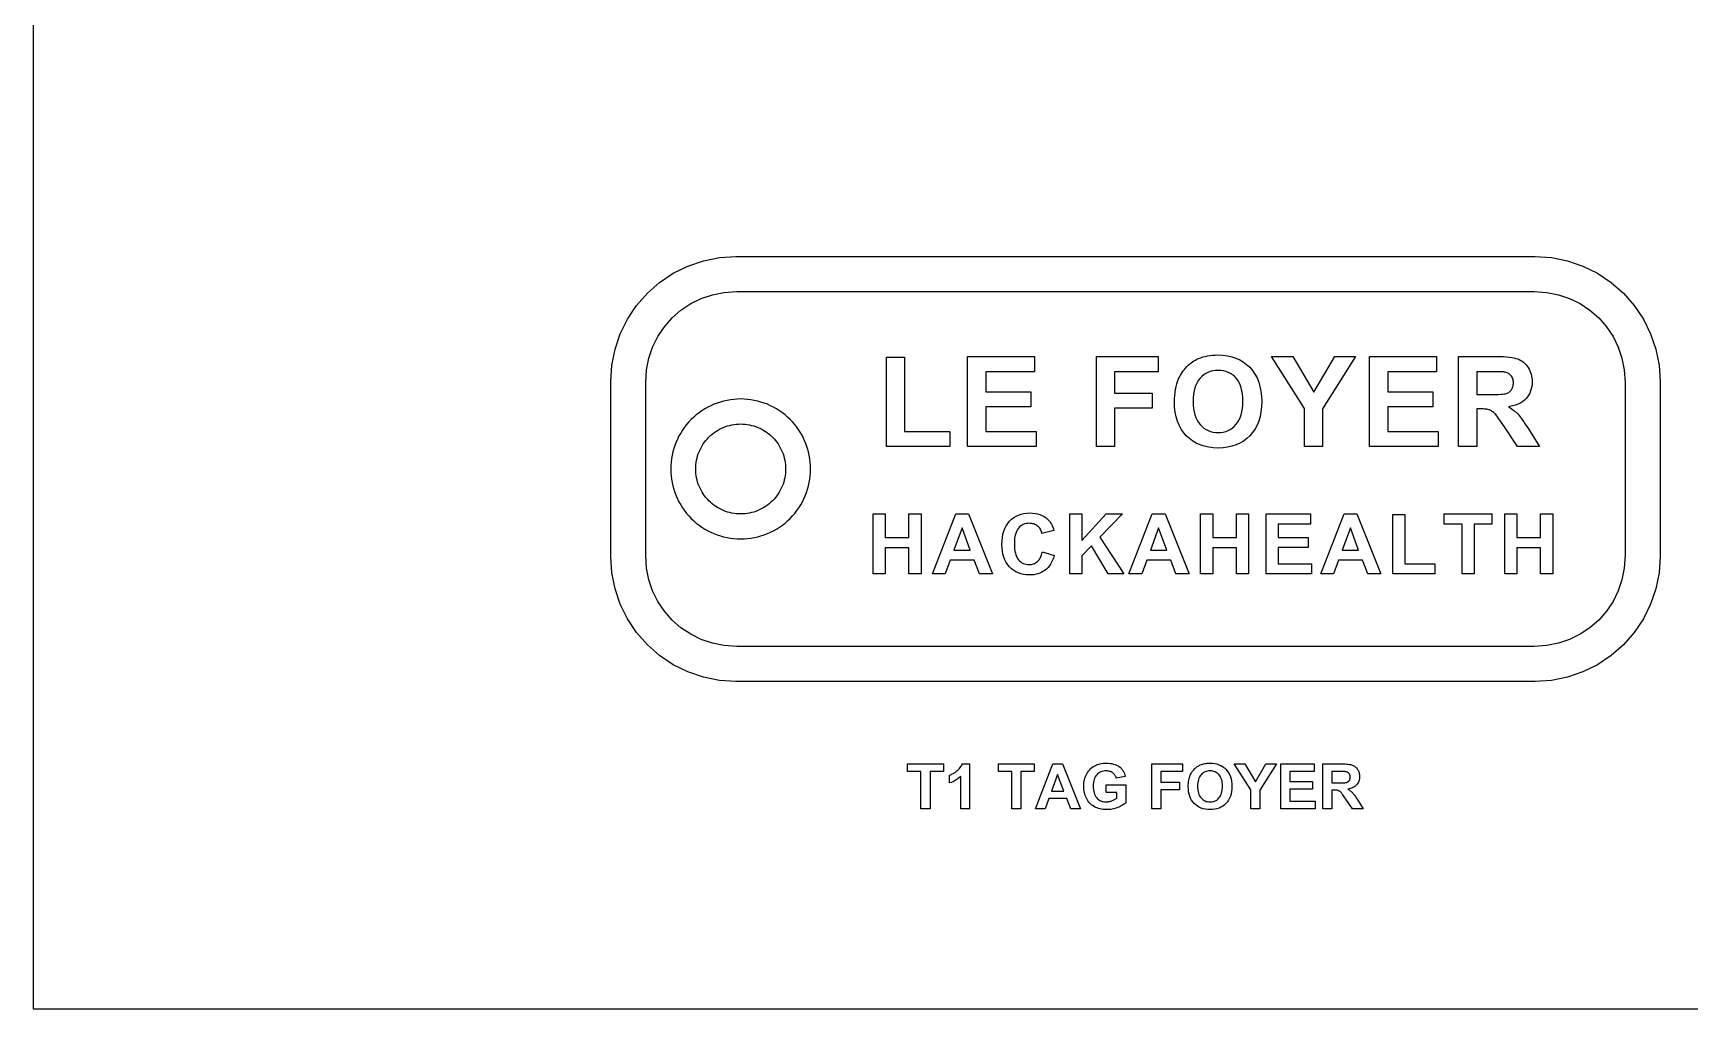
# Model space of a CAD drawing. Header units: millimetres. Extents: x 0 to 300, y 0 to 200.
# Drawn here: x 0 to 66.3, y 0 to 39 of the extents above; entities that cross this region are included whole.
import ezdxf

# ---------------------------------------------------------------- set-up
doc = ezdxf.new("R2010")
doc.units = ezdxf.units.MM
for name, color, linetype in [('CUT', 1, 'Continuous'), ('ENGRAVE', 5, 'Continuous'), ('LABELS', 250, 'Continuous'), ('SHEET', 8, 'Continuous')]:
    doc.layers.add(name, color=color, linetype=linetype)

msp = doc.modelspace()

# ---------------------------------------------------------------- linework, layer by layer
at = {"layer": 'CUT'}
for points in [[(60.119, 13.101), (28.119, 13.101), (27.466, 13.144), (26.825, 13.271), (26.205, 13.481), (25.619, 13.771), (25.075, 14.134), (24.583, 14.565), (24.152, 15.057), (23.789, 15.601), (23.499, 16.187), (23.289, 16.807), (23.162, 17.448), (23.119, 18.101), (23.119, 25.101), (23.162, 25.753), (23.289, 26.395), (23.499, 27.014), (23.789, 27.601), (24.152, 28.145), (24.583, 28.636), (25.075, 29.068), (25.619, 29.431), (26.205, 29.72), (26.825, 29.93), (27.466, 30.058), (28.119, 30.101), (60.119, 30.101), (60.771, 30.058), (61.413, 29.93), (62.032, 29.72), (62.619, 29.431), (63.163, 29.068), (63.654, 28.636), (64.086, 28.145), (64.449, 27.601), (64.738, 27.014), (64.948, 26.395), (65.076, 25.753), (65.119, 25.101), (65.119, 18.101), (65.076, 17.448), (64.948, 16.807), (64.738, 16.187), (64.449, 15.601), (64.086, 15.057), (63.654, 14.565), (63.163, 14.134), (62.619, 13.771), (62.032, 13.481), (61.413, 13.271), (60.771, 13.144)], [(30.119, 21.601), (30.117, 21.512), (30.11, 21.424), (30.099, 21.337), (30.084, 21.25), (30.065, 21.163), (30.041, 21.078), (30.014, 20.994), (29.982, 20.912), (29.946, 20.831), (29.906, 20.752), (29.863, 20.675), (29.815, 20.601), (29.765, 20.529), (29.71, 20.459), (29.653, 20.392), (29.592, 20.328), (29.528, 20.267), (29.461, 20.209), (29.391, 20.155), (29.319, 20.104), (29.244, 20.057), (29.167, 20.013), (29.088, 19.974), (29.008, 19.938), (28.925, 19.906), (28.841, 19.878), (28.756, 19.855), (28.67, 19.835), (28.583, 19.82), (28.495, 19.809), (28.407, 19.803), (28.319, 19.801), (28.23, 19.803), (28.142, 19.809), (28.055, 19.82), (27.968, 19.835), (27.881, 19.855), (27.796, 19.878), (27.712, 19.906), (27.63, 19.938), (27.549, 19.974), (27.47, 20.013), (27.393, 20.057), (27.319, 20.104), (27.247, 20.155), (27.177, 20.209), (27.11, 20.267), (27.046, 20.328), (26.985, 20.392), (26.927, 20.459), (26.873, 20.529), (26.822, 20.601), (26.775, 20.675), (26.731, 20.752), (26.692, 20.831), (26.656, 20.912), (26.624, 20.994), (26.596, 21.078), (26.573, 21.163), (26.553, 21.25), (26.538, 21.337), (26.527, 21.424), (26.521, 21.512), (26.519, 21.601), (26.521, 21.689), (26.527, 21.777), (26.538, 21.865), (26.553, 21.952), (26.573, 22.038), (26.596, 22.123), (26.624, 22.207), (26.656, 22.29), (26.692, 22.37), (26.731, 22.449), (26.775, 22.526), (26.822, 22.601), (26.873, 22.673), (26.927, 22.743), (26.985, 22.81), (27.046, 22.874), (27.11, 22.934), (27.177, 22.992), (27.247, 23.047), (27.319, 23.097), (27.393, 23.145), (27.47, 23.188), (27.549, 23.228), (27.63, 23.264), (27.712, 23.296), (27.796, 23.323), (27.881, 23.347), (27.968, 23.366), (28.055, 23.381), (28.142, 23.392), (28.23, 23.399), (28.319, 23.401), (28.407, 23.399), (28.495, 23.392), (28.583, 23.381), (28.67, 23.366), (28.756, 23.347), (28.841, 23.323), (28.925, 23.296), (29.008, 23.264), (29.088, 23.228), (29.167, 23.188), (29.244, 23.145), (29.319, 23.097), (29.391, 23.047), (29.461, 22.992), (29.528, 22.934), (29.592, 22.874), (29.653, 22.81), (29.71, 22.743), (29.765, 22.673), (29.815, 22.601), (29.863, 22.526), (29.906, 22.449), (29.946, 22.37), (29.982, 22.29), (30.014, 22.207), (30.041, 22.123), (30.065, 22.038), (30.084, 21.952), (30.099, 21.865), (30.11, 21.777), (30.117, 21.689)]]:
    msp.add_lwpolyline(points, close=True, dxfattribs=at)
at = {"layer": 'ENGRAVE'}
for points in [[(28.165, 14.501), (27.649, 14.535), (27.188, 14.626), (26.742, 14.778), (26.32, 14.986), (25.929, 15.247), (25.575, 15.557), (25.265, 15.911), (25.004, 16.302), (24.796, 16.724), (24.644, 17.17), (24.553, 17.631), (24.519, 18.147), (24.519, 25.055), (24.553, 25.57), (24.644, 26.032), (24.796, 26.477), (25.004, 26.899), (25.265, 27.29), (25.575, 27.644), (25.929, 27.954), (26.32, 28.216), (26.742, 28.424), (27.188, 28.575), (27.649, 28.667), (28.165, 28.701), (60.073, 28.701), (60.588, 28.667), (61.05, 28.575), (61.495, 28.424), (61.917, 28.216), (62.309, 27.954), (62.662, 27.644), (62.972, 27.29), (63.234, 26.899), (63.442, 26.477), (63.593, 26.032), (63.685, 25.57), (63.719, 25.055), (63.719, 18.147), (63.685, 17.631), (63.593, 17.17), (63.442, 16.724), (63.234, 16.302), (62.972, 15.911), (62.662, 15.557), (62.309, 15.247), (61.917, 14.986), (61.495, 14.778), (61.05, 14.626), (60.588, 14.535), (60.073, 14.501)], [(34.878, 23.107), (36.685, 23.107), (36.685, 22.501), (34.151, 22.501), (34.151, 26.071), (34.878, 26.071)], [(38.13, 25.492), (38.13, 24.694), (39.937, 24.694), (39.937, 24.087), (38.13, 24.087), (38.13, 23.107), (40.141, 23.107), (40.141, 22.501), (37.403, 22.501), (37.403, 26.101), (40.073, 26.101), (40.073, 25.492)], [(43.287, 25.492), (43.287, 24.64), (44.79, 24.64), (44.79, 24.031), (43.287, 24.031), (43.287, 22.501), (42.56, 22.501), (42.56, 26.101), (45.028, 26.101), (45.028, 25.492)], [(45.744, 24.897), (45.772, 25.004), (45.806, 25.106), (45.844, 25.202), (45.876, 25.27), (45.911, 25.336), (45.949, 25.4), (45.989, 25.463), (46.033, 25.524), (46.079, 25.583), (46.128, 25.64), (46.179, 25.696), (46.233, 25.748), (46.288, 25.798), (46.344, 25.844), (46.402, 25.886), (46.461, 25.925), (46.521, 25.96), (46.582, 25.992), (46.645, 26.02), (46.73, 26.053), (46.819, 26.082), (46.912, 26.107), (47.007, 26.127), (47.106, 26.142), (47.207, 26.153), (47.312, 26.16), (47.421, 26.162), (47.615, 26.154), (47.799, 26.131), (47.973, 26.093), (48.137, 26.039), (48.291, 25.969), (48.435, 25.885), (48.57, 25.784), (48.694, 25.669), (48.806, 25.539), (48.903, 25.398), (48.985, 25.244), (49.052, 25.079), (49.104, 24.901), (49.142, 24.711), (49.164, 24.51), (49.172, 24.296), (49.164, 24.084), (49.142, 23.884), (49.105, 23.695), (49.053, 23.519), (48.986, 23.354), (48.905, 23.202), (48.809, 23.061), (48.698, 22.932), (48.574, 22.816), (48.441, 22.716), (48.297, 22.632), (48.144, 22.562), (47.981, 22.509), (47.807, 22.47), (47.624, 22.447), (47.431, 22.439), (47.235, 22.447), (47.05, 22.47), (46.875, 22.508), (46.71, 22.562), (46.555, 22.631), (46.411, 22.715), (46.277, 22.814), (46.154, 22.929), (46.043, 23.058), (45.946, 23.197), (45.865, 23.349), (45.798, 23.512), (45.746, 23.686), (45.709, 23.872), (45.687, 24.07), (45.68, 24.279), (45.682, 24.413), (45.69, 24.543), (45.703, 24.666), (45.721, 24.785)], [(51.265, 24.676), (52.095, 26.101), (52.932, 26.101), (51.609, 24.011), (51.609, 22.501), (50.884, 22.501), (50.884, 24.016), (49.566, 26.101), (50.418, 26.101)], [(54.22, 25.492), (54.22, 24.694), (56.028, 24.694), (56.028, 24.087), (54.22, 24.087), (54.22, 23.107), (56.231, 23.107), (56.231, 22.501), (53.493, 22.501), (53.493, 26.101), (56.163, 26.101), (56.163, 25.492)], [(58.968, 26.087), (59.078, 26.077), (59.178, 26.063), (59.268, 26.046), (59.348, 26.027), (59.419, 26.004), (59.482, 25.977), (59.543, 25.946), (59.6, 25.91), (59.654, 25.869), (59.705, 25.824), (59.752, 25.773), (59.796, 25.718), (59.837, 25.659), (59.874, 25.596), (59.906, 25.53), (59.933, 25.463), (59.955, 25.393), (59.972, 25.321), (59.985, 25.247), (59.992, 25.17), (59.995, 25.092), (59.991, 24.992), (59.98, 24.898), (59.961, 24.807), (59.935, 24.722), (59.901, 24.64), (59.861, 24.563), (59.812, 24.491), (59.756, 24.422), (59.693, 24.359), (59.622, 24.303), (59.545, 24.252), (59.459, 24.207), (59.366, 24.169), (59.266, 24.136), (59.159, 24.11), (59.044, 24.09), (59.102, 24.055), (59.157, 24.019), (59.209, 23.983), (59.259, 23.945), (59.307, 23.907), (59.352, 23.868), (59.394, 23.828), (59.433, 23.788), (59.473, 23.742), (59.517, 23.689), (59.564, 23.628), (59.614, 23.559), (59.667, 23.482), (59.724, 23.397), (59.784, 23.304), (59.847, 23.203), (60.287, 22.501), (59.417, 22.501), (58.892, 23.284), (58.825, 23.384), (58.763, 23.475), (58.707, 23.555), (58.656, 23.626), (58.611, 23.688), (58.571, 23.739), (58.537, 23.781), (58.509, 23.813), (58.483, 23.84), (58.457, 23.864), (58.43, 23.886), (58.403, 23.905), (58.375, 23.923), (58.347, 23.939), (58.319, 23.952), (58.29, 23.963), (58.259, 23.973), (58.224, 23.981), (58.185, 23.988), (58.141, 23.994), (58.093, 23.998), (58.041, 24.001), (57.985, 24.003), (57.924, 24.004), (57.777, 24.004), (57.777, 22.501), (57.05, 22.501), (57.05, 26.101), (58.58, 26.101), (58.719, 26.099), (58.849, 26.095)], [(46.539, 23.655), (46.587, 23.552), (46.645, 23.46), (46.711, 23.376), (46.784, 23.302), (46.862, 23.238), (46.944, 23.184), (47.031, 23.14), (47.124, 23.105), (47.22, 23.08), (47.322, 23.066), (47.428, 23.061), (47.534, 23.066), (47.636, 23.08), (47.732, 23.105), (47.824, 23.139), (47.91, 23.183), (47.992, 23.237), (48.069, 23.3), (48.141, 23.374), (48.207, 23.457), (48.263, 23.55), (48.311, 23.653), (48.35, 23.765), (48.381, 23.887), (48.403, 24.02), (48.416, 24.161), (48.42, 24.313), (48.416, 24.463), (48.403, 24.603), (48.382, 24.733), (48.352, 24.853), (48.314, 24.964), (48.268, 25.064), (48.212, 25.155), (48.149, 25.236), (48.078, 25.308), (48.002, 25.37), (47.92, 25.422), (47.833, 25.465), (47.74, 25.498), (47.642, 25.522), (47.538, 25.536), (47.428, 25.541), (47.318, 25.536), (47.214, 25.522), (47.116, 25.498), (47.022, 25.464), (46.934, 25.421), (46.852, 25.368), (46.775, 25.305), (46.704, 25.233), (46.639, 25.151), (46.583, 25.059), (46.536, 24.958), (46.497, 24.846), (46.467, 24.725), (46.446, 24.594), (46.433, 24.454), (46.429, 24.303), (46.433, 24.155), (46.446, 24.016), (46.468, 23.886), (46.499, 23.766)], [(58.74, 24.589), (58.815, 24.596), (58.878, 24.603), (58.929, 24.612), (58.968, 24.622), (59, 24.635), (59.03, 24.649), (59.058, 24.665), (59.084, 24.683), (59.109, 24.703), (59.132, 24.725), (59.153, 24.749), (59.172, 24.775), (59.189, 24.803), (59.204, 24.832), (59.217, 24.863), (59.227, 24.896), (59.235, 24.931), (59.241, 24.967), (59.244, 25.005), (59.246, 25.045), (59.244, 25.089), (59.239, 25.131), (59.232, 25.171), (59.221, 25.209), (59.208, 25.245), (59.191, 25.278), (59.171, 25.309), (59.149, 25.338), (59.123, 25.365), (59.095, 25.389), (59.065, 25.411), (59.032, 25.429), (58.996, 25.446), (58.958, 25.46), (58.918, 25.471), (58.875, 25.48), (58.847, 25.482), (58.808, 25.485), (58.759, 25.487), (58.698, 25.489), (58.626, 25.49), (58.543, 25.491), (58.449, 25.492), (58.344, 25.492), (57.777, 25.492), (57.777, 24.578), (58.315, 24.578), (58.439, 24.579), (58.552, 24.581), (58.652, 24.584)], [(31.115, 21.738), (31.105, 21.875), (31.088, 22.012), (31.065, 22.147), (31.035, 22.281), (30.998, 22.414), (30.955, 22.544), (30.906, 22.672), (30.85, 22.798), (30.788, 22.921), (30.72, 23.04), (30.647, 23.156), (30.568, 23.269), (30.483, 23.377), (30.393, 23.481), (30.299, 23.581), (30.199, 23.675), (30.095, 23.765), (29.987, 23.85), (29.874, 23.929), (29.758, 24.002), (29.639, 24.07), (29.516, 24.132), (29.39, 24.188), (29.262, 24.237), (29.132, 24.28), (28.999, 24.317), (28.865, 24.347), (28.73, 24.37), (28.593, 24.387), (28.456, 24.397), (28.319, 24.401), (28.181, 24.397), (28.044, 24.387), (27.908, 24.37), (27.773, 24.347), (27.638, 24.317), (27.506, 24.28), (27.376, 24.237), (27.247, 24.188), (27.122, 24.132), (26.999, 24.07), (26.879, 24.002), (26.763, 23.929), (26.651, 23.85), (26.543, 23.765), (26.438, 23.675), (26.339, 23.581), (26.244, 23.481), (26.154, 23.377), (26.07, 23.269), (25.991, 23.156), (25.917, 23.04), (25.849, 22.921), (25.788, 22.798), (25.732, 22.672), (25.682, 22.544), (25.639, 22.414), (25.603, 22.281), (25.573, 22.147), (25.549, 22.012), (25.532, 21.875), (25.522, 21.738), (25.519, 21.601), (25.522, 21.463), (25.532, 21.326), (25.549, 21.19), (25.573, 21.055), (25.603, 20.92), (25.639, 20.788), (25.682, 20.657), (25.732, 20.529), (25.788, 20.404), (25.849, 20.281), (25.917, 20.161), (25.991, 20.045), (26.07, 19.933), (26.154, 19.824), (26.244, 19.72), (26.339, 19.621), (26.438, 19.526), (26.543, 19.436), (26.651, 19.352), (26.763, 19.273), (26.879, 19.199), (26.999, 19.131), (27.122, 19.07), (27.247, 19.014), (27.376, 18.964), (27.506, 18.921), (27.638, 18.885), (27.773, 18.855), (27.908, 18.831), (28.044, 18.814), (28.181, 18.804), (28.319, 18.801), (28.456, 18.804), (28.593, 18.814), (28.73, 18.831), (28.865, 18.855), (28.999, 18.885), (29.132, 18.921), (29.262, 18.964), (29.39, 19.014), (29.516, 19.07), (29.639, 19.131), (29.758, 19.199), (29.874, 19.273), (29.987, 19.352), (30.095, 19.436), (30.199, 19.526), (30.299, 19.621), (30.393, 19.72), (30.483, 19.824), (30.568, 19.933), (30.647, 20.045), (30.72, 20.161), (30.788, 20.281), (30.85, 20.404), (30.906, 20.529), (30.955, 20.657), (30.998, 20.788), (31.035, 20.92), (31.065, 21.055), (31.088, 21.19), (31.105, 21.326), (31.115, 21.463), (31.119, 21.601)], [(35.053, 18.856), (35.053, 19.801), (35.537, 19.801), (35.537, 17.401), (35.053, 17.401), (35.053, 18.45), (34.103, 18.45), (34.103, 17.401), (33.619, 17.401), (33.619, 19.801), (34.103, 19.801), (34.103, 18.856)], [(35.995, 17.401), (36.929, 19.801), (37.442, 19.801), (38.403, 17.401), (37.876, 17.401), (37.666, 17.946), (36.707, 17.946), (36.509, 17.401)], [(36.856, 18.35), (37.51, 18.35), (37.18, 19.241)], [(40.764, 17.868), (40.721, 17.792), (40.674, 17.722), (40.623, 17.659), (40.566, 17.601), (40.506, 17.551), (40.441, 17.506), (40.372, 17.467), (40.298, 17.434), (40.221, 17.408), (40.139, 17.387), (40.053, 17.372), (39.963, 17.363), (39.868, 17.36), (39.751, 17.365), (39.64, 17.38), (39.534, 17.406), (39.433, 17.442), (39.337, 17.487), (39.247, 17.544), (39.162, 17.61), (39.082, 17.686), (39.01, 17.772), (38.948, 17.865), (38.895, 17.965), (38.852, 18.073), (38.818, 18.188), (38.794, 18.311), (38.779, 18.442), (38.775, 18.58), (38.779, 18.725), (38.794, 18.862), (38.818, 18.991), (38.852, 19.112), (38.895, 19.224), (38.949, 19.328), (39.011, 19.423), (39.084, 19.51), (39.164, 19.588), (39.251, 19.655), (39.343, 19.712), (39.442, 19.759), (39.547, 19.795), (39.658, 19.821), (39.775, 19.837), (39.898, 19.842), (40.005, 19.838), (40.108, 19.825), (40.205, 19.805), (40.297, 19.777), (40.384, 19.74), (40.465, 19.695), (40.542, 19.642), (40.613, 19.581), (40.653, 19.541), (40.69, 19.496), (40.724, 19.447), (40.756, 19.394), (40.786, 19.337), (40.813, 19.275), (40.837, 19.209), (40.859, 19.139), (40.379, 19.025), (40.367, 19.07), (40.352, 19.113), (40.334, 19.154), (40.313, 19.192), (40.29, 19.227), (40.263, 19.261), (40.234, 19.291), (40.201, 19.319), (40.167, 19.345), (40.13, 19.367), (40.092, 19.385), (40.052, 19.401), (40.01, 19.412), (39.966, 19.421), (39.92, 19.426), (39.873, 19.428), (39.808, 19.425), (39.746, 19.416), (39.687, 19.401), (39.631, 19.38), (39.579, 19.353), (39.529, 19.32), (39.483, 19.281), (39.44, 19.236), (39.401, 19.184), (39.367, 19.125), (39.339, 19.059), (39.315, 18.985), (39.297, 18.904), (39.284, 18.815), (39.277, 18.719), (39.274, 18.616), (39.276, 18.506), (39.284, 18.404), (39.297, 18.311), (39.315, 18.226), (39.338, 18.149), (39.366, 18.08), (39.399, 18.02), (39.438, 17.967), (39.48, 17.922), (39.526, 17.883), (39.574, 17.85), (39.626, 17.822), (39.681, 17.801), (39.738, 17.786), (39.799, 17.777), (39.863, 17.774), (39.911, 17.776), (39.956, 17.782), (40.001, 17.791), (40.043, 17.805), (40.084, 17.822), (40.123, 17.843), (40.16, 17.868), (40.196, 17.897), (40.229, 17.93), (40.26, 17.967), (40.289, 18.009), (40.315, 18.055), (40.339, 18.105), (40.36, 18.16), (40.379, 18.219), (40.395, 18.283), (40.865, 18.134), (40.836, 18.039), (40.802, 17.95)], [(43.603, 19.801), (42.699, 18.866), (43.652, 17.401), (43.025, 17.401), (42.365, 18.527), (41.972, 18.126), (41.972, 17.401), (41.488, 17.401), (41.488, 19.801), (41.972, 19.801), (41.972, 18.735), (42.951, 19.801)], [(44.793, 19.801), (45.306, 19.801), (46.267, 17.401), (45.739, 17.401), (45.53, 17.946), (44.571, 17.946), (44.372, 17.401), (43.858, 17.401)], [(45.374, 18.35), (45.044, 19.241), (44.719, 18.35)], [(48.159, 18.856), (48.159, 19.801), (48.644, 19.801), (48.644, 17.401), (48.159, 17.401), (48.159, 18.45), (47.21, 18.45), (47.21, 17.401), (46.725, 17.401), (46.725, 19.801), (47.21, 19.801), (47.21, 18.856)], [(49.829, 18.863), (51.034, 18.863), (51.034, 18.458), (49.829, 18.458), (49.829, 17.805), (51.17, 17.805), (51.17, 17.401), (49.345, 17.401), (49.345, 19.801), (51.124, 19.801), (51.124, 19.395), (49.829, 19.395)], [(51.537, 17.401), (52.472, 19.801), (52.984, 19.801), (53.945, 17.401), (53.418, 17.401), (53.209, 17.946), (52.249, 17.946), (52.051, 17.401)], [(52.398, 18.35), (53.053, 18.35), (52.722, 19.241)], [(56.105, 17.401), (54.416, 17.401), (54.416, 19.781), (54.9, 19.781), (54.9, 17.805), (56.105, 17.805)], [(58.386, 19.395), (57.675, 19.395), (57.675, 17.401), (57.191, 17.401), (57.191, 19.395), (56.479, 19.395), (56.479, 19.801), (58.386, 19.801)], [(60.334, 19.801), (60.819, 19.801), (60.819, 17.401), (60.334, 17.401), (60.334, 18.45), (59.385, 18.45), (59.385, 17.401), (58.9, 17.401), (58.9, 19.801), (59.385, 19.801), (59.385, 18.856), (60.334, 18.856)]]:
    msp.add_lwpolyline(points, close=True, dxfattribs=at)
at = {"layer": 'LABELS'}
for points in [[(35.002, 9.801), (36.432, 9.801), (36.432, 9.496), (35.899, 9.496), (35.899, 8.001), (35.536, 8.001), (35.536, 9.496), (35.002, 9.496)], [(37.029, 9.218), (36.977, 9.181), (36.922, 9.147), (36.865, 9.116), (36.807, 9.088), (36.746, 9.062), (36.682, 9.04), (36.682, 9.353), (36.717, 9.365), (36.751, 9.38), (36.787, 9.397), (36.823, 9.417), (36.86, 9.439), (36.898, 9.463), (36.937, 9.491), (36.976, 9.52), (37.014, 9.552), (37.049, 9.584), (37.081, 9.619), (37.109, 9.654), (37.135, 9.691), (37.158, 9.728), (37.177, 9.768), (37.193, 9.808), (37.473, 9.808), (37.473, 8.001), (37.128, 8.001), (37.128, 9.301), (37.08, 9.258)], [(38.635, 9.801), (40.065, 9.801), (40.065, 9.496), (39.532, 9.496), (39.532, 8.001), (39.169, 8.001), (39.169, 9.496), (38.635, 9.496)], [(40.502, 8.001), (40.117, 8.001), (40.818, 9.801), (41.202, 9.801), (41.923, 8.001), (41.527, 8.001), (41.37, 8.41), (40.651, 8.41)], [(41.006, 9.381), (40.763, 8.713), (41.254, 8.713)], [(43.706, 8.222), (43.673, 8.195), (43.636, 8.17), (43.597, 8.145), (43.554, 8.121), (43.507, 8.098), (43.458, 8.076), (43.405, 8.054), (43.351, 8.034), (43.297, 8.017), (43.242, 8.003), (43.187, 7.991), (43.132, 7.982), (43.077, 7.975), (43.022, 7.971), (42.966, 7.97), (42.897, 7.972), (42.83, 7.977), (42.765, 7.987), (42.702, 8), (42.642, 8.016), (42.584, 8.037), (42.528, 8.061), (42.474, 8.089), (42.423, 8.12), (42.376, 8.154), (42.331, 8.192), (42.29, 8.233), (42.252, 8.276), (42.218, 8.324), (42.187, 8.374), (42.159, 8.427), (42.134, 8.483), (42.112, 8.54), (42.094, 8.598), (42.079, 8.658), (42.068, 8.718), (42.06, 8.78), (42.055, 8.843), (42.053, 8.907), (42.055, 8.976), (42.06, 9.044), (42.07, 9.109), (42.082, 9.172), (42.099, 9.234), (42.119, 9.293), (42.143, 9.351), (42.171, 9.407), (42.202, 9.46), (42.237, 9.51), (42.275, 9.556), (42.316, 9.6), (42.361, 9.64), (42.409, 9.677), (42.461, 9.711), (42.516, 9.742), (42.56, 9.763), (42.608, 9.781), (42.658, 9.796), (42.71, 9.809), (42.765, 9.819), (42.823, 9.826), (42.884, 9.83), (42.947, 9.831), (43.028, 9.829), (43.105, 9.823), (43.178, 9.812), (43.245, 9.796), (43.309, 9.777), (43.367, 9.752), (43.421, 9.724), (43.471, 9.691), (43.516, 9.654), (43.556, 9.614), (43.593, 9.57), (43.625, 9.523), (43.654, 9.473), (43.678, 9.42), (43.697, 9.363), (43.713, 9.302), (43.352, 9.235), (43.341, 9.267), (43.329, 9.298), (43.314, 9.326), (43.297, 9.353), (43.278, 9.379), (43.257, 9.402), (43.234, 9.424), (43.209, 9.444), (43.182, 9.462), (43.153, 9.478), (43.123, 9.491), (43.091, 9.502), (43.057, 9.51), (43.022, 9.516), (42.985, 9.52), (42.947, 9.521), (42.889, 9.518), (42.834, 9.511), (42.782, 9.5), (42.733, 9.483), (42.687, 9.462), (42.644, 9.436), (42.605, 9.405), (42.568, 9.37), (42.535, 9.33), (42.507, 9.285), (42.482, 9.236), (42.463, 9.182), (42.447, 9.124), (42.436, 9.061), (42.43, 8.994), (42.427, 8.922), (42.43, 8.844), (42.436, 8.771), (42.447, 8.704), (42.463, 8.641), (42.483, 8.584), (42.508, 8.531), (42.537, 8.484), (42.57, 8.441), (42.607, 8.403), (42.647, 8.371), (42.689, 8.343), (42.734, 8.321), (42.782, 8.303), (42.833, 8.291), (42.887, 8.283), (42.943, 8.281), (42.972, 8.281), (43, 8.284), (43.029, 8.287), (43.057, 8.292), (43.086, 8.298), (43.115, 8.306), (43.143, 8.315), (43.172, 8.326), (43.2, 8.337), (43.228, 8.349), (43.254, 8.362), (43.279, 8.375), (43.303, 8.389), (43.326, 8.403), (43.348, 8.419), (43.369, 8.434), (43.369, 8.663), (42.953, 8.663), (42.953, 8.966), (43.736, 8.966), (43.736, 8.249)], [(45.136, 9.496), (45.136, 9.07), (45.887, 9.07), (45.887, 8.766), (45.136, 8.766), (45.136, 8.001), (44.773, 8.001), (44.773, 9.801), (46.007, 9.801), (46.007, 9.496)], [(46.253, 9.143), (46.265, 9.199), (46.279, 9.253), (46.295, 9.303), (46.315, 9.351), (46.331, 9.385), (46.348, 9.418), (46.367, 9.451), (46.387, 9.482), (46.409, 9.512), (46.432, 9.542), (46.457, 9.57), (46.482, 9.598), (46.509, 9.625), (46.537, 9.649), (46.565, 9.672), (46.594, 9.693), (46.623, 9.713), (46.653, 9.73), (46.684, 9.746), (46.715, 9.76), (46.758, 9.777), (46.802, 9.791), (46.848, 9.804), (46.896, 9.814), (46.945, 9.821), (46.996, 9.827), (47.049, 9.83), (47.103, 9.831), (47.2, 9.828), (47.292, 9.816), (47.379, 9.797), (47.461, 9.77), (47.538, 9.735), (47.61, 9.693), (47.677, 9.643), (47.74, 9.585), (47.796, 9.52), (47.844, 9.449), (47.885, 9.372), (47.919, 9.29), (47.945, 9.201), (47.964, 9.106), (47.975, 9.005), (47.978, 8.898), (47.975, 8.792), (47.964, 8.692), (47.945, 8.598), (47.919, 8.51), (47.886, 8.428), (47.845, 8.351), (47.797, 8.281), (47.742, 8.216), (47.68, 8.159), (47.613, 8.109), (47.541, 8.066), (47.465, 8.032), (47.383, 8.005), (47.296, 7.985), (47.205, 7.974), (47.108, 7.97), (47.01, 7.974), (46.917, 7.985), (46.83, 8.005), (46.748, 8.031), (46.67, 8.066), (46.598, 8.108), (46.531, 8.158), (46.469, 8.215), (46.414, 8.279), (46.366, 8.349), (46.325, 8.425), (46.292, 8.506), (46.266, 8.593), (46.247, 8.686), (46.236, 8.785), (46.233, 8.89), (46.234, 8.957), (46.238, 9.022), (46.244, 9.084)], [(46.642, 8.633), (46.662, 8.578), (46.686, 8.527), (46.715, 8.48), (46.748, 8.439), (46.785, 8.402), (46.824, 8.369), (46.865, 8.342), (46.908, 8.32), (46.954, 8.303), (47.003, 8.291), (47.054, 8.283), (47.107, 8.281), (47.16, 8.283), (47.211, 8.291), (47.259, 8.303), (47.305, 8.32), (47.348, 8.342), (47.389, 8.369), (47.427, 8.401), (47.463, 8.437), (47.496, 8.479), (47.524, 8.525), (47.548, 8.577), (47.568, 8.633), (47.583, 8.694), (47.594, 8.76), (47.601, 8.831), (47.603, 8.907), (47.601, 8.982), (47.594, 9.052), (47.584, 9.117), (47.569, 9.177), (47.55, 9.232), (47.526, 9.283), (47.499, 9.328), (47.467, 9.369), (47.432, 9.404), (47.394, 9.435), (47.353, 9.461), (47.309, 9.483), (47.263, 9.499), (47.214, 9.511), (47.162, 9.518), (47.107, 9.521), (47.052, 9.518), (47, 9.511), (46.95, 9.499), (46.904, 9.482), (46.86, 9.461), (46.819, 9.434), (46.78, 9.403), (46.745, 9.367), (46.712, 9.326), (46.684, 9.28), (46.661, 9.229), (46.641, 9.174), (46.626, 9.113), (46.616, 9.048), (46.609, 8.977), (46.607, 8.902), (46.609, 8.828), (46.616, 8.758), (46.627, 8.694)], [(48.502, 9.801), (48.925, 9.089), (49.34, 9.801), (49.759, 9.801), (49.097, 8.756), (49.097, 8.001), (48.735, 8.001), (48.735, 8.758), (48.075, 9.801)], [(51.274, 9.496), (50.303, 9.496), (50.303, 9.097), (51.206, 9.097), (51.206, 8.794), (50.303, 8.794), (50.303, 8.304), (51.308, 8.304), (51.308, 8.001), (49.939, 8.001), (49.939, 9.801), (51.274, 9.801)], [(52.577, 9.794), (52.632, 9.789), (52.682, 9.782), (52.727, 9.774), (52.767, 9.764), (52.802, 9.752), (52.834, 9.739), (52.864, 9.723), (52.893, 9.705), (52.92, 9.685), (52.945, 9.662), (52.969, 9.637), (52.991, 9.61), (53.011, 9.58), (53.03, 9.548), (53.046, 9.516), (53.059, 9.482), (53.07, 9.447), (53.079, 9.411), (53.085, 9.374), (53.089, 9.335), (53.09, 9.296), (53.088, 9.247), (53.083, 9.199), (53.073, 9.154), (53.06, 9.111), (53.043, 9.07), (53.023, 9.032), (52.999, 8.996), (52.971, 8.962), (52.939, 8.93), (52.904, 8.902), (52.865, 8.876), (52.822, 8.854), (52.776, 8.835), (52.726, 8.818), (52.672, 8.805), (52.615, 8.795), (52.644, 8.778), (52.671, 8.76), (52.697, 8.742), (52.722, 8.723), (52.746, 8.704), (52.768, 8.684), (52.79, 8.665), (52.809, 8.644), (52.829, 8.622), (52.851, 8.595), (52.874, 8.565), (52.899, 8.53), (52.926, 8.491), (52.955, 8.449), (52.985, 8.402), (53.016, 8.352), (53.236, 8.001), (52.801, 8.001), (52.539, 8.392), (52.505, 8.443), (52.474, 8.488), (52.446, 8.528), (52.421, 8.564), (52.398, 8.594), (52.378, 8.62), (52.361, 8.641), (52.347, 8.657), (52.334, 8.67), (52.321, 8.682), (52.308, 8.693), (52.294, 8.703), (52.28, 8.712), (52.266, 8.72), (52.252, 8.726), (52.238, 8.732), (52.222, 8.737), (52.205, 8.741), (52.185, 8.744), (52.163, 8.747), (52.139, 8.749), (52.113, 8.751), (52.085, 8.752), (52.055, 8.752), (51.981, 8.752), (51.981, 8.001), (51.618, 8.001), (51.618, 9.801), (52.383, 9.801), (52.452, 9.8), (52.517, 9.798)], [(52.463, 9.045), (52.5, 9.048), (52.532, 9.052), (52.557, 9.056), (52.577, 9.062), (52.593, 9.068), (52.607, 9.075), (52.622, 9.083), (52.635, 9.092), (52.647, 9.102), (52.658, 9.113), (52.669, 9.125), (52.679, 9.138), (52.687, 9.152), (52.695, 9.166), (52.701, 9.182), (52.706, 9.199), (52.71, 9.216), (52.713, 9.234), (52.715, 9.253), (52.715, 9.273), (52.715, 9.295), (52.712, 9.316), (52.709, 9.336), (52.703, 9.355), (52.697, 9.373), (52.688, 9.389), (52.678, 9.405), (52.667, 9.42), (52.654, 9.433), (52.64, 9.445), (52.625, 9.456), (52.608, 9.465), (52.591, 9.473), (52.572, 9.48), (52.552, 9.486), (52.53, 9.49), (52.516, 9.492), (52.497, 9.493), (52.472, 9.494), (52.442, 9.495), (52.406, 9.495), (52.364, 9.496), (52.317, 9.496), (52.265, 9.496), (51.981, 9.496), (51.981, 9.04), (52.25, 9.04), (52.312, 9.04), (52.369, 9.041), (52.419, 9.043)]]:
    msp.add_lwpolyline(points, close=True, dxfattribs=at)
at = {"layer": 'SHEET'}
msp.add_lwpolyline([(0, 0), (300, 0), (300, 200), (0, 200)], close=True, dxfattribs=at)

doc.saveas('drawing.dxf')
